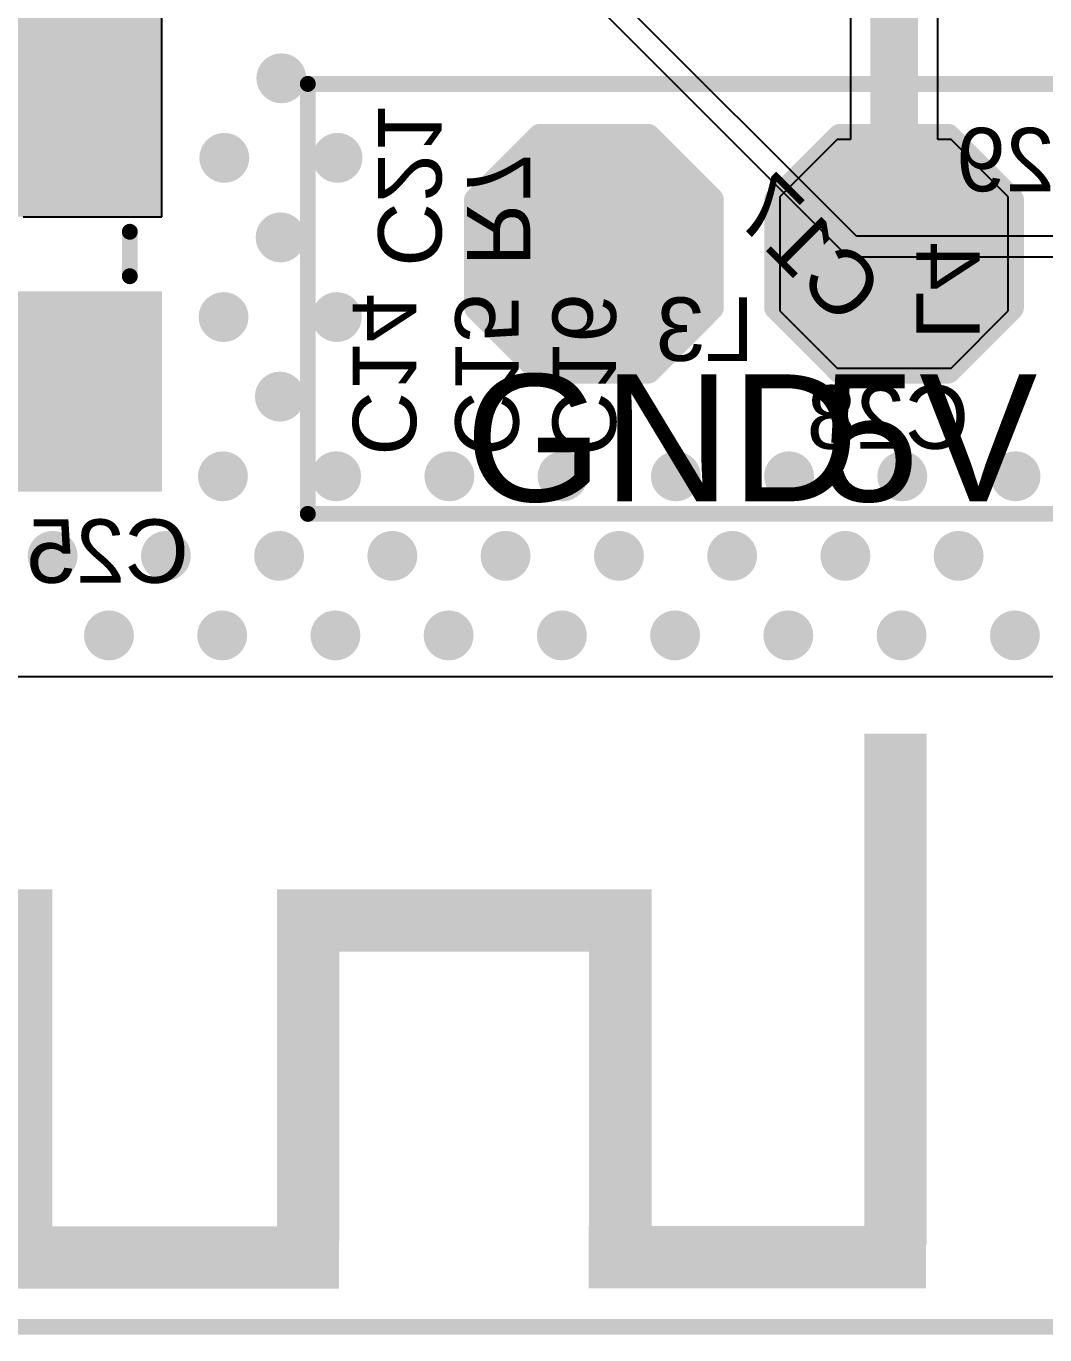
# Model space of a CAD drawing. Header units: millimetres. Extents: x -6 to 110, y 0 to 86.
# Drawn here: x 12.32 to 20.48, y -0.16 to 10.31 of the extents above; entities that cross this region are included whole.
import ezdxf

# ---------------------------------------------------------------- set-up
doc = ezdxf.new("R2010")
doc.units = ezdxf.units.MM
for name, color, linetype in [('BottomLayer', 5, 'Continuous'), ('BottomOverlay', 54, 'Continuous'), ('BottomPaste', 16, 'Continuous'), ('BottomSolder', 6, 'Continuous'), ('Mechanical2', 216, 'Continuous'), ('MidLayer1', 16, 'Continuous'), ('MidLayer2', 76, 'Continuous'), ('TopLayer', 1, 'Continuous'), ('TopOverlay', 2, 'Continuous'), ('TopPaste', 8, 'Continuous'), ('TopSolder', 216, 'Continuous'), ('ViaHoleLayer', 16, 'Continuous')]:
    doc.layers.add(name, color=color, linetype=linetype)
doc.styles.add('Arial', font='', dxfattribs={"height": 0.2})
doc.styles.get('Arial').set_extended_font_data('Arial')

# ---------------------------------------------------------------- blocks, each defined once
blk = doc.blocks.new('ESP_P_____A_______B_31')
at = {"layer": 'BottomLayer'}
for points in [[(0, -5.029), (0.63, -5.029), (0.63, -0.963), (0, -0.963)], [(0.055, -0.963), (0.555, -0.963), (0.555, -1.463), (0.055, -1.463)], [(2.3, -5.029), (2.93, -5.029), (2.93, -0.963), (2.3, -0.963)], [(2.366, -0.963), (2.866, -0.963), (2.866, -1.463), (2.366, -1.463)], [(14.005, -5.055), (14.505, -5.055), (14.505, -0.963), (14.005, -0.963)], [(4.5, -5.029), (5, -5.029), (5, -2.21), (4.5, -2.21)], [(4.873, -2.209), (4.873, -2.709), (7.133, -2.709), (7.133, -2.209)], [(7.5, -2.21), (7, -2.21), (7, -5.029), (7.5, -5.029)], [(9.3, -5.029), (9.8, -5.029), (9.8, -2.21), (9.3, -2.21)], [(9.648, -2.209), (9.648, -2.709), (11.959, -2.709), (11.959, -2.209)], [(12.3, -2.21), (11.8, -2.21), (11.8, -5.055), (12.3, -5.055)], [(-0.002, -4.905), (-0.002, -5.405), (4.998, -5.405), (4.998, -4.905)], [(9.796, -5.409), (9.796, -4.909), (6.996, -4.909), (6.996, -5.409)], [(14.498, -5.405), (14.498, -4.905), (11.798, -4.905), (11.798, -5.405)]]:
    blk.add_hatch(color=5, dxfattribs=at).paths.add_polyline_path(points)
at = {"layer": 'BottomPaste'}
for points in [[(0.055, -0.963), (0.555, -0.963), (0.555, -1.463), (0.055, -1.463)], [(2.366, -0.963), (2.866, -0.963), (2.866, -1.463), (2.366, -1.463)]]:
    blk.add_hatch(color=16, dxfattribs=at).paths.add_polyline_path(points)
at = {"layer": 'BottomSolder'}
for points in [[(-0.047, -0.862), (0.656, -0.862), (0.656, -1.565), (-0.047, -1.565)], [(2.265, -0.862), (2.968, -0.862), (2.968, -1.565), (2.265, -1.565)]]:
    blk.add_hatch(color=6, dxfattribs=at).paths.add_polyline_path(points)
blk = doc.blocks.new('X322540MPB4SI__B_35')
at = {"layer": 'BottomLayer'}
for points in [[(-1.8, 1.45), (-0.4, 1.45), (-0.4, 0.25), (-1.8, 0.25)], [(0.4, 1.45), (1.8, 1.45), (1.8, 0.25), (0.4, 0.25)], [(-1.8, -0.25), (-0.4, -0.25), (-0.4, -1.45), (-1.8, -1.45)], [(0.4, -0.25), (1.8, -0.25), (1.8, -1.45), (0.4, -1.45)]]:
    blk.add_hatch(color=5, dxfattribs=at).paths.add_polyline_path(points)
at = {"layer": 'BottomPaste'}
for points in [[(-1.8, 1.45), (-0.4, 1.45), (-0.4, 0.25), (-1.8, 0.25)], [(0.4, 1.45), (1.8, 1.45), (1.8, 0.25), (0.4, 0.25)], [(-1.8, -0.25), (-0.4, -0.25), (-0.4, -1.45), (-1.8, -1.45)], [(0.4, -0.25), (1.8, -0.25), (1.8, -1.45), (0.4, -1.45)]]:
    blk.add_hatch(color=16, dxfattribs=at).paths.add_polyline_path(points)
at = {"layer": 'BottomSolder'}
for points in [[(-1.902, 1.552), (-0.298, 1.552), (-0.298, 0.148), (-1.902, 0.148)], [(0.298, 1.552), (1.902, 1.552), (1.902, 0.148), (0.298, 0.148)], [(-1.902, -0.148), (-0.298, -0.148), (-0.298, -1.552), (-1.902, -1.552)], [(0.298, -0.148), (1.902, -0.148), (1.902, -1.552), (0.298, -1.552)]]:
    blk.add_hatch(color=6, dxfattribs=at).paths.add_polyline_path(points)
at = {"layer": 'BottomOverlay', "const_width": 0.127}
for points in [[(-0.178, 1.295), (0.178, 1.295)], [(-1.651, 0.076), (-1.651, -0.076)], [(1.651, 0.076), (1.651, -0.076)], [(-0.178, -1.295), (0.178, -1.295)]]:
    blk.add_lwpolyline(points, dxfattribs=at)
at = {"layer": 'BottomOverlay', "const_width": 0.0635}
for points in [[(-0.21, 1.295, 1), (-0.146, 1.295, 1)], [(0.146, 1.295, 1), (0.21, 1.295, 1)], [(-1.683, 0.076, 1), (-1.619, 0.076, 1)], [(1.619, 0.076, 1), (1.683, 0.076, 1)], [(-1.683, -0.076, 1), (-1.619, -0.076, 1)], [(1.619, -0.076, 1), (1.683, -0.076, 1)], [(-0.21, -1.295, 1), (-0.146, -1.295, 1)], [(0.146, -1.295, 1), (0.21, -1.295, 1)]]:
    blk.add_lwpolyline(points, format="xyb", close=True, dxfattribs=at)
blk = doc.blocks.new('T__________51')
at = {"layer": 'TopLayer'}
blk.add_hatch(color=1, dxfattribs=at).paths.add_polyline_path([(0.381, 0.762), (-0.381, 0.762), (-0.762, 0.381), (-0.762, -0.381), (-0.381, -0.762), (0.381, -0.762), (0.762, -0.381), (0.762, 0.381)])
at = {"layer": 'TopPaste'}
blk.add_hatch(color=8, dxfattribs=at).paths.add_polyline_path([(0.381, 0.762), (-0.381, 0.762), (-0.762, 0.381), (-0.762, -0.381), (-0.381, -0.762), (0.381, -0.762), (0.762, -0.381), (0.762, 0.381)])
at = {"layer": 'TopSolder'}
blk.add_hatch(color=216, dxfattribs=at).paths.add_polyline_path([(0.432, 0.864), (-0.432, 0.864), (-0.864, 0.432), (-0.864, -0.432), (-0.432, -0.864), (0.432, -0.864), (0.864, -0.432), (0.864, 0.432)])
at = {"layer": 'TopOverlay', "const_width": 0.2}
for points in [[(-0.94, 0.432), (-0.432, 0.94)], [(0.432, 0.94), (-0.432, 0.94)], [(0.432, 0.94), (-0.432, 0.94)], [(0.94, 0.432), (0.432, 0.94)], [(-0.94, -0.432), (-0.94, 0.432)], [(0.94, -0.432), (0.94, 0.432)], [(-0.432, -0.94), (-0.94, -0.432)], [(0.432, -0.94), (0.94, -0.432)], [(0.432, -0.94), (-0.432, -0.94)], [(0.432, -0.94), (-0.432, -0.94)]]:
    blk.add_lwpolyline(points, dxfattribs=at)
at = {"layer": 'TopOverlay', "const_width": 0.1}
for points in [[(-0.482, 0.94, 1), (-0.382, 0.94, 1)], [(-0.482, 0.94, 1), (-0.382, 0.94, 1)], [(-0.482, 0.94, 1), (-0.382, 0.94, 1)], [(0.382, 0.94, 1), (0.482, 0.94, 1)], [(0.382, 0.94, 1), (0.482, 0.94, 1)], [(0.382, 0.94, 1), (0.482, 0.94, 1)], [(-0.99, 0.432, 1), (-0.89, 0.432, 1)], [(-0.99, 0.432, 1), (-0.89, 0.432, 1)], [(0.89, 0.432, 1), (0.99, 0.432, 1)], [(0.89, 0.432, 1), (0.99, 0.432, 1)], [(-0.99, -0.432, 1), (-0.89, -0.432, 1)], [(-0.99, -0.432, 1), (-0.89, -0.432, 1)], [(0.89, -0.432, 1), (0.99, -0.432, 1)], [(0.89, -0.432, 1), (0.99, -0.432, 1)], [(-0.482, -0.94, 1), (-0.382, -0.94, 1)], [(-0.482, -0.94, 1), (-0.382, -0.94, 1)], [(-0.482, -0.94, 1), (-0.382, -0.94, 1)], [(0.382, -0.94, 1), (0.482, -0.94, 1)], [(0.382, -0.94, 1), (0.482, -0.94, 1)], [(0.382, -0.94, 1), (0.482, -0.94, 1)]]:
    blk.add_lwpolyline(points, format="xyb", close=True, dxfattribs=at)
blk = doc.blocks.new('T__________53')
at = {"layer": 'TopLayer'}
blk.add_hatch(color=1, dxfattribs=at).paths.add_polyline_path([(0.381, 0.762), (-0.381, 0.762), (-0.762, 0.381), (-0.762, -0.381), (-0.381, -0.762), (0.381, -0.762), (0.762, -0.381), (0.762, 0.381)])
at = {"layer": 'TopPaste'}
blk.add_hatch(color=8, dxfattribs=at).paths.add_polyline_path([(0.381, 0.762), (-0.381, 0.762), (-0.762, 0.381), (-0.762, -0.381), (-0.381, -0.762), (0.381, -0.762), (0.762, -0.381), (0.762, 0.381)])
at = {"layer": 'TopSolder'}
blk.add_hatch(color=216, dxfattribs=at).paths.add_polyline_path([(0.432, 0.864), (-0.432, 0.864), (-0.864, 0.432), (-0.864, -0.432), (-0.432, -0.864), (0.432, -0.864), (0.864, -0.432), (0.864, 0.432)])
at = {"layer": 'TopOverlay', "const_width": 0.2}
for points in [[(-0.94, 0.432), (-0.432, 0.94)], [(0.432, 0.94), (-0.432, 0.94)], [(0.432, 0.94), (-0.432, 0.94)], [(0.94, 0.432), (0.432, 0.94)], [(-0.94, -0.432), (-0.94, 0.432)], [(0.94, -0.432), (0.94, 0.432)], [(-0.432, -0.94), (-0.94, -0.432)], [(0.432, -0.94), (0.94, -0.432)], [(0.432, -0.94), (-0.432, -0.94)], [(0.432, -0.94), (-0.432, -0.94)]]:
    blk.add_lwpolyline(points, dxfattribs=at)
at = {"layer": 'TopOverlay', "const_width": 0.1}
for points in [[(-0.482, 0.94, 1), (-0.382, 0.94, 1)], [(-0.482, 0.94, 1), (-0.382, 0.94, 1)], [(-0.482, 0.94, 1), (-0.382, 0.94, 1)], [(0.382, 0.94, 1), (0.482, 0.94, 1)], [(0.382, 0.94, 1), (0.482, 0.94, 1)], [(0.382, 0.94, 1), (0.482, 0.94, 1)], [(-0.99, 0.432, 1), (-0.89, 0.432, 1)], [(-0.99, 0.432, 1), (-0.89, 0.432, 1)], [(0.89, 0.432, 1), (0.99, 0.432, 1)], [(0.89, 0.432, 1), (0.99, 0.432, 1)], [(-0.99, -0.432, 1), (-0.89, -0.432, 1)], [(-0.99, -0.432, 1), (-0.89, -0.432, 1)], [(0.89, -0.432, 1), (0.99, -0.432, 1)], [(0.89, -0.432, 1), (0.99, -0.432, 1)], [(-0.482, -0.94, 1), (-0.382, -0.94, 1)], [(-0.482, -0.94, 1), (-0.382, -0.94, 1)], [(-0.482, -0.94, 1), (-0.382, -0.94, 1)], [(0.382, -0.94, 1), (0.482, -0.94, 1)], [(0.382, -0.94, 1), (0.482, -0.94, 1)], [(0.382, -0.94, 1), (0.482, -0.94, 1)]]:
    blk.add_lwpolyline(points, format="xyb", close=True, dxfattribs=at)

msp = doc.modelspace()

# ---------------------------------------------------------------- hatches: boundary and pattern name
at = {"layer": 'BottomLayer'}
h = msp.add_hatch(color=5, dxfattribs=at)
edge = h.paths.add_edge_path()
edge.add_arc((14.364, 9.897), 0.2, 0, 360)
h = msp.add_hatch(color=5, dxfattribs=at)
edge = h.paths.add_edge_path()
edge.add_arc((13.907, 9.26), 0.2, 0, 360)
h = msp.add_hatch(color=5, dxfattribs=at)
edge = h.paths.add_edge_path()
edge.add_arc((14.814, 9.26), 0.2, 0, 360)
h = msp.add_hatch(color=5, dxfattribs=at)
edge = h.paths.add_edge_path()
edge.add_arc((14.358, 8.623), 0.2, 0, 360)
h = msp.add_hatch(color=5, dxfattribs=at)
edge = h.paths.add_edge_path()
edge.add_arc((13.901, 7.985), 0.2, 0, 360)
h = msp.add_hatch(color=5, dxfattribs=at)
edge = h.paths.add_edge_path()
edge.add_arc((14.808, 7.985), 0.2, 0, 360)
h = msp.add_hatch(color=5, dxfattribs=at)
edge = h.paths.add_edge_path()
edge.add_arc((14.352, 7.348), 0.2, 0, 360)
h = msp.add_hatch(color=5, dxfattribs=at)
edge = h.paths.add_edge_path()
edge.add_arc((13.896, 6.71), 0.2, 0, 360)
h = msp.add_hatch(color=5, dxfattribs=at)
edge = h.paths.add_edge_path()
edge.add_arc((14.803, 6.71), 0.2, 0, 360)
h = msp.add_hatch(color=5, dxfattribs=at)
edge = h.paths.add_edge_path()
edge.add_arc((15.71, 6.71), 0.2, 0, 360)
h = msp.add_hatch(color=5, dxfattribs=at)
edge = h.paths.add_edge_path()
edge.add_arc((16.617, 6.71), 0.2, 0, 360)
h = msp.add_hatch(color=5, dxfattribs=at)
edge = h.paths.add_edge_path()
edge.add_arc((17.524, 6.71), 0.2, 0, 360)
h = msp.add_hatch(color=5, dxfattribs=at)
edge = h.paths.add_edge_path()
edge.add_arc((18.431, 6.71), 0.2, 0, 360)
h = msp.add_hatch(color=5, dxfattribs=at)
edge = h.paths.add_edge_path()
edge.add_arc((19.338, 6.71), 0.2, 0, 360)
h = msp.add_hatch(color=5, dxfattribs=at)
edge = h.paths.add_edge_path()
edge.add_arc((20.245, 6.71), 0.2, 0, 360)
h = msp.add_hatch(color=5, dxfattribs=at)
edge = h.paths.add_edge_path()
edge.add_arc((12.532, 6.073), 0.2, 0, 360)
h = msp.add_hatch(color=5, dxfattribs=at)
edge = h.paths.add_edge_path()
edge.add_arc((13.439, 6.073), 0.2, 0, 360)
h = msp.add_hatch(color=5, dxfattribs=at)
edge = h.paths.add_edge_path()
edge.add_arc((14.346, 6.073), 0.2, 0, 360)
h = msp.add_hatch(color=5, dxfattribs=at)
edge = h.paths.add_edge_path()
edge.add_arc((15.253, 6.073), 0.2, 0, 360)
h = msp.add_hatch(color=5, dxfattribs=at)
edge = h.paths.add_edge_path()
edge.add_arc((16.16, 6.073), 0.2, 0, 360)
h = msp.add_hatch(color=5, dxfattribs=at)
edge = h.paths.add_edge_path()
edge.add_arc((17.068, 6.073), 0.2, 0, 360)
h = msp.add_hatch(color=5, dxfattribs=at)
edge = h.paths.add_edge_path()
edge.add_arc((17.975, 6.073), 0.2, 0, 360)
h = msp.add_hatch(color=5, dxfattribs=at)
edge = h.paths.add_edge_path()
edge.add_arc((18.882, 6.073), 0.2, 0, 360)
h = msp.add_hatch(color=5, dxfattribs=at)
edge = h.paths.add_edge_path()
edge.add_arc((19.789, 6.073), 0.2, 0, 360)
h = msp.add_hatch(color=5, dxfattribs=at)
edge = h.paths.add_edge_path()
edge.add_arc((12.983, 5.436), 0.2, 0, 360)
h = msp.add_hatch(color=5, dxfattribs=at)
edge = h.paths.add_edge_path()
edge.add_arc((13.89, 5.436), 0.2, 0, 360)
h = msp.add_hatch(color=5, dxfattribs=at)
edge = h.paths.add_edge_path()
edge.add_arc((14.797, 5.436), 0.2, 0, 360)
h = msp.add_hatch(color=5, dxfattribs=at)
edge = h.paths.add_edge_path()
edge.add_arc((15.704, 5.436), 0.2, 0, 360)
h = msp.add_hatch(color=5, dxfattribs=at)
edge = h.paths.add_edge_path()
edge.add_arc((16.611, 5.436), 0.2, 0, 360)
h = msp.add_hatch(color=5, dxfattribs=at)
edge = h.paths.add_edge_path()
edge.add_arc((17.518, 5.436), 0.2, 0, 360)
h = msp.add_hatch(color=5, dxfattribs=at)
edge = h.paths.add_edge_path()
edge.add_arc((18.425, 5.436), 0.2, 0, 360)
h = msp.add_hatch(color=5, dxfattribs=at)
edge = h.paths.add_edge_path()
edge.add_arc((19.332, 5.436), 0.2, 0, 360)
h = msp.add_hatch(color=5, dxfattribs=at)
edge = h.paths.add_edge_path()
edge.add_arc((20.24, 5.436), 0.2, 0, 360)
at = {"layer": 'MidLayer1'}
h = msp.add_hatch(color=16, dxfattribs=at)
edge = h.paths.add_edge_path()
edge.add_arc((14.364, 9.897), 0.2, 0, 360)
h = msp.add_hatch(color=16, dxfattribs=at)
edge = h.paths.add_edge_path()
edge.add_arc((13.907, 9.26), 0.2, 0, 360)
h = msp.add_hatch(color=16, dxfattribs=at)
edge = h.paths.add_edge_path()
edge.add_arc((14.814, 9.26), 0.2, 0, 360)
h = msp.add_hatch(color=16, dxfattribs=at)
edge = h.paths.add_edge_path()
edge.add_arc((14.358, 8.623), 0.2, 0, 360)
h = msp.add_hatch(color=16, dxfattribs=at)
edge = h.paths.add_edge_path()
edge.add_arc((13.901, 7.985), 0.2, 0, 360)
h = msp.add_hatch(color=16, dxfattribs=at)
edge = h.paths.add_edge_path()
edge.add_arc((14.808, 7.985), 0.2, 0, 360)
h = msp.add_hatch(color=16, dxfattribs=at)
edge = h.paths.add_edge_path()
edge.add_arc((14.352, 7.348), 0.2, 0, 360)
h = msp.add_hatch(color=16, dxfattribs=at)
edge = h.paths.add_edge_path()
edge.add_arc((13.896, 6.71), 0.2, 0, 360)
h = msp.add_hatch(color=16, dxfattribs=at)
edge = h.paths.add_edge_path()
edge.add_arc((14.803, 6.71), 0.2, 0, 360)
h = msp.add_hatch(color=16, dxfattribs=at)
edge = h.paths.add_edge_path()
edge.add_arc((15.71, 6.71), 0.2, 0, 360)
h = msp.add_hatch(color=16, dxfattribs=at)
edge = h.paths.add_edge_path()
edge.add_arc((16.617, 6.71), 0.2, 0, 360)
h = msp.add_hatch(color=16, dxfattribs=at)
edge = h.paths.add_edge_path()
edge.add_arc((17.524, 6.71), 0.2, 0, 360)
h = msp.add_hatch(color=16, dxfattribs=at)
edge = h.paths.add_edge_path()
edge.add_arc((18.431, 6.71), 0.2, 0, 360)
h = msp.add_hatch(color=16, dxfattribs=at)
edge = h.paths.add_edge_path()
edge.add_arc((19.338, 6.71), 0.2, 0, 360)
h = msp.add_hatch(color=16, dxfattribs=at)
edge = h.paths.add_edge_path()
edge.add_arc((20.245, 6.71), 0.2, 0, 360)
h = msp.add_hatch(color=16, dxfattribs=at)
edge = h.paths.add_edge_path()
edge.add_arc((12.532, 6.073), 0.2, 0, 360)
h = msp.add_hatch(color=16, dxfattribs=at)
edge = h.paths.add_edge_path()
edge.add_arc((13.439, 6.073), 0.2, 0, 360)
h = msp.add_hatch(color=16, dxfattribs=at)
edge = h.paths.add_edge_path()
edge.add_arc((14.346, 6.073), 0.2, 0, 360)
h = msp.add_hatch(color=16, dxfattribs=at)
edge = h.paths.add_edge_path()
edge.add_arc((15.253, 6.073), 0.2, 0, 360)
h = msp.add_hatch(color=16, dxfattribs=at)
edge = h.paths.add_edge_path()
edge.add_arc((16.16, 6.073), 0.2, 0, 360)
h = msp.add_hatch(color=16, dxfattribs=at)
edge = h.paths.add_edge_path()
edge.add_arc((17.068, 6.073), 0.2, 0, 360)
h = msp.add_hatch(color=16, dxfattribs=at)
edge = h.paths.add_edge_path()
edge.add_arc((17.975, 6.073), 0.2, 0, 360)
h = msp.add_hatch(color=16, dxfattribs=at)
edge = h.paths.add_edge_path()
edge.add_arc((18.882, 6.073), 0.2, 0, 360)
h = msp.add_hatch(color=16, dxfattribs=at)
edge = h.paths.add_edge_path()
edge.add_arc((19.789, 6.073), 0.2, 0, 360)
h = msp.add_hatch(color=16, dxfattribs=at)
edge = h.paths.add_edge_path()
edge.add_arc((12.983, 5.436), 0.2, 0, 360)
h = msp.add_hatch(color=16, dxfattribs=at)
edge = h.paths.add_edge_path()
edge.add_arc((13.89, 5.436), 0.2, 0, 360)
h = msp.add_hatch(color=16, dxfattribs=at)
edge = h.paths.add_edge_path()
edge.add_arc((14.797, 5.436), 0.2, 0, 360)
h = msp.add_hatch(color=16, dxfattribs=at)
edge = h.paths.add_edge_path()
edge.add_arc((15.704, 5.436), 0.2, 0, 360)
h = msp.add_hatch(color=16, dxfattribs=at)
edge = h.paths.add_edge_path()
edge.add_arc((16.611, 5.436), 0.2, 0, 360)
h = msp.add_hatch(color=16, dxfattribs=at)
edge = h.paths.add_edge_path()
edge.add_arc((17.518, 5.436), 0.2, 0, 360)
h = msp.add_hatch(color=16, dxfattribs=at)
edge = h.paths.add_edge_path()
edge.add_arc((18.425, 5.436), 0.2, 0, 360)
h = msp.add_hatch(color=16, dxfattribs=at)
edge = h.paths.add_edge_path()
edge.add_arc((19.332, 5.436), 0.2, 0, 360)
h = msp.add_hatch(color=16, dxfattribs=at)
edge = h.paths.add_edge_path()
edge.add_arc((20.24, 5.436), 0.2, 0, 360)
at = {"layer": 'MidLayer2'}
h = msp.add_hatch(color=76, dxfattribs=at)
edge = h.paths.add_edge_path()
edge.add_arc((14.364, 9.897), 0.2, 0, 360)
h = msp.add_hatch(color=76, dxfattribs=at)
edge = h.paths.add_edge_path()
edge.add_arc((13.907, 9.26), 0.2, 0, 360)
h = msp.add_hatch(color=76, dxfattribs=at)
edge = h.paths.add_edge_path()
edge.add_arc((14.814, 9.26), 0.2, 0, 360)
h = msp.add_hatch(color=76, dxfattribs=at)
edge = h.paths.add_edge_path()
edge.add_arc((14.358, 8.623), 0.2, 0, 360)
h = msp.add_hatch(color=76, dxfattribs=at)
edge = h.paths.add_edge_path()
edge.add_arc((13.901, 7.985), 0.2, 0, 360)
h = msp.add_hatch(color=76, dxfattribs=at)
edge = h.paths.add_edge_path()
edge.add_arc((14.808, 7.985), 0.2, 0, 360)
h = msp.add_hatch(color=76, dxfattribs=at)
edge = h.paths.add_edge_path()
edge.add_arc((14.352, 7.348), 0.2, 0, 360)
h = msp.add_hatch(color=76, dxfattribs=at)
edge = h.paths.add_edge_path()
edge.add_arc((13.896, 6.71), 0.2, 0, 360)
h = msp.add_hatch(color=76, dxfattribs=at)
edge = h.paths.add_edge_path()
edge.add_arc((14.803, 6.71), 0.2, 0, 360)
h = msp.add_hatch(color=76, dxfattribs=at)
edge = h.paths.add_edge_path()
edge.add_arc((15.71, 6.71), 0.2, 0, 360)
h = msp.add_hatch(color=76, dxfattribs=at)
edge = h.paths.add_edge_path()
edge.add_arc((16.617, 6.71), 0.2, 0, 360)
h = msp.add_hatch(color=76, dxfattribs=at)
edge = h.paths.add_edge_path()
edge.add_arc((17.524, 6.71), 0.2, 0, 360)
h = msp.add_hatch(color=76, dxfattribs=at)
edge = h.paths.add_edge_path()
edge.add_arc((18.431, 6.71), 0.2, 0, 360)
h = msp.add_hatch(color=76, dxfattribs=at)
edge = h.paths.add_edge_path()
edge.add_arc((19.338, 6.71), 0.2, 0, 360)
h = msp.add_hatch(color=76, dxfattribs=at)
edge = h.paths.add_edge_path()
edge.add_arc((20.245, 6.71), 0.2, 0, 360)
h = msp.add_hatch(color=76, dxfattribs=at)
edge = h.paths.add_edge_path()
edge.add_arc((12.532, 6.073), 0.2, 0, 360)
h = msp.add_hatch(color=76, dxfattribs=at)
edge = h.paths.add_edge_path()
edge.add_arc((13.439, 6.073), 0.2, 0, 360)
h = msp.add_hatch(color=76, dxfattribs=at)
edge = h.paths.add_edge_path()
edge.add_arc((14.346, 6.073), 0.2, 0, 360)
h = msp.add_hatch(color=76, dxfattribs=at)
edge = h.paths.add_edge_path()
edge.add_arc((15.253, 6.073), 0.2, 0, 360)
h = msp.add_hatch(color=76, dxfattribs=at)
edge = h.paths.add_edge_path()
edge.add_arc((16.16, 6.073), 0.2, 0, 360)
h = msp.add_hatch(color=76, dxfattribs=at)
edge = h.paths.add_edge_path()
edge.add_arc((17.068, 6.073), 0.2, 0, 360)
h = msp.add_hatch(color=76, dxfattribs=at)
edge = h.paths.add_edge_path()
edge.add_arc((17.975, 6.073), 0.2, 0, 360)
h = msp.add_hatch(color=76, dxfattribs=at)
edge = h.paths.add_edge_path()
edge.add_arc((18.882, 6.073), 0.2, 0, 360)
h = msp.add_hatch(color=76, dxfattribs=at)
edge = h.paths.add_edge_path()
edge.add_arc((19.789, 6.073), 0.2, 0, 360)
h = msp.add_hatch(color=76, dxfattribs=at)
edge = h.paths.add_edge_path()
edge.add_arc((12.983, 5.436), 0.2, 0, 360)
h = msp.add_hatch(color=76, dxfattribs=at)
edge = h.paths.add_edge_path()
edge.add_arc((13.89, 5.436), 0.2, 0, 360)
h = msp.add_hatch(color=76, dxfattribs=at)
edge = h.paths.add_edge_path()
edge.add_arc((14.797, 5.436), 0.2, 0, 360)
h = msp.add_hatch(color=76, dxfattribs=at)
edge = h.paths.add_edge_path()
edge.add_arc((15.704, 5.436), 0.2, 0, 360)
h = msp.add_hatch(color=76, dxfattribs=at)
edge = h.paths.add_edge_path()
edge.add_arc((16.611, 5.436), 0.2, 0, 360)
h = msp.add_hatch(color=76, dxfattribs=at)
edge = h.paths.add_edge_path()
edge.add_arc((17.518, 5.436), 0.2, 0, 360)
h = msp.add_hatch(color=76, dxfattribs=at)
edge = h.paths.add_edge_path()
edge.add_arc((18.425, 5.436), 0.2, 0, 360)
h = msp.add_hatch(color=76, dxfattribs=at)
edge = h.paths.add_edge_path()
edge.add_arc((19.332, 5.436), 0.2, 0, 360)
h = msp.add_hatch(color=76, dxfattribs=at)
edge = h.paths.add_edge_path()
edge.add_arc((20.24, 5.436), 0.2, 0, 360)
at = {"layer": 'TopLayer'}
h = msp.add_hatch(color=1, dxfattribs=at)
edge = h.paths.add_edge_path()
edge.add_arc((14.364, 9.897), 0.2, 0, 360)
h = msp.add_hatch(color=1, dxfattribs=at)
edge = h.paths.add_edge_path()
edge.add_arc((13.907, 9.26), 0.2, 0, 360)
h = msp.add_hatch(color=1, dxfattribs=at)
edge = h.paths.add_edge_path()
edge.add_arc((14.814, 9.26), 0.2, 0, 360)
h = msp.add_hatch(color=1, dxfattribs=at)
edge = h.paths.add_edge_path()
edge.add_arc((14.358, 8.623), 0.2, 0, 360)
h = msp.add_hatch(color=1, dxfattribs=at)
edge = h.paths.add_edge_path()
edge.add_arc((13.901, 7.985), 0.2, 0, 360)
h = msp.add_hatch(color=1, dxfattribs=at)
edge = h.paths.add_edge_path()
edge.add_arc((14.808, 7.985), 0.2, 0, 360)
h = msp.add_hatch(color=1, dxfattribs=at)
edge = h.paths.add_edge_path()
edge.add_arc((14.352, 7.348), 0.2, 0, 360)
h = msp.add_hatch(color=1, dxfattribs=at)
edge = h.paths.add_edge_path()
edge.add_arc((13.896, 6.71), 0.2, 0, 360)
h = msp.add_hatch(color=1, dxfattribs=at)
edge = h.paths.add_edge_path()
edge.add_arc((14.803, 6.71), 0.2, 0, 360)
h = msp.add_hatch(color=1, dxfattribs=at)
edge = h.paths.add_edge_path()
edge.add_arc((15.71, 6.71), 0.2, 0, 360)
h = msp.add_hatch(color=1, dxfattribs=at)
edge = h.paths.add_edge_path()
edge.add_arc((16.617, 6.71), 0.2, 0, 360)
h = msp.add_hatch(color=1, dxfattribs=at)
edge = h.paths.add_edge_path()
edge.add_arc((17.524, 6.71), 0.2, 0, 360)
h = msp.add_hatch(color=1, dxfattribs=at)
edge = h.paths.add_edge_path()
edge.add_arc((18.431, 6.71), 0.2, 0, 360)
h = msp.add_hatch(color=1, dxfattribs=at)
edge = h.paths.add_edge_path()
edge.add_arc((19.338, 6.71), 0.2, 0, 360)
h = msp.add_hatch(color=1, dxfattribs=at)
edge = h.paths.add_edge_path()
edge.add_arc((20.245, 6.71), 0.2, 0, 360)
h = msp.add_hatch(color=1, dxfattribs=at)
edge = h.paths.add_edge_path()
edge.add_arc((12.532, 6.073), 0.2, 0, 360)
h = msp.add_hatch(color=1, dxfattribs=at)
edge = h.paths.add_edge_path()
edge.add_arc((13.439, 6.073), 0.2, 0, 360)
h = msp.add_hatch(color=1, dxfattribs=at)
edge = h.paths.add_edge_path()
edge.add_arc((14.346, 6.073), 0.2, 0, 360)
h = msp.add_hatch(color=1, dxfattribs=at)
edge = h.paths.add_edge_path()
edge.add_arc((15.253, 6.073), 0.2, 0, 360)
h = msp.add_hatch(color=1, dxfattribs=at)
edge = h.paths.add_edge_path()
edge.add_arc((16.16, 6.073), 0.2, 0, 360)
h = msp.add_hatch(color=1, dxfattribs=at)
edge = h.paths.add_edge_path()
edge.add_arc((17.068, 6.073), 0.2, 0, 360)
h = msp.add_hatch(color=1, dxfattribs=at)
edge = h.paths.add_edge_path()
edge.add_arc((17.975, 6.073), 0.2, 0, 360)
h = msp.add_hatch(color=1, dxfattribs=at)
edge = h.paths.add_edge_path()
edge.add_arc((18.882, 6.073), 0.2, 0, 360)
h = msp.add_hatch(color=1, dxfattribs=at)
edge = h.paths.add_edge_path()
edge.add_arc((19.789, 6.073), 0.2, 0, 360)
h = msp.add_hatch(color=1, dxfattribs=at)
edge = h.paths.add_edge_path()
edge.add_arc((12.983, 5.436), 0.2, 0, 360)
h = msp.add_hatch(color=1, dxfattribs=at)
edge = h.paths.add_edge_path()
edge.add_arc((13.89, 5.436), 0.2, 0, 360)
h = msp.add_hatch(color=1, dxfattribs=at)
edge = h.paths.add_edge_path()
edge.add_arc((14.797, 5.436), 0.2, 0, 360)
h = msp.add_hatch(color=1, dxfattribs=at)
edge = h.paths.add_edge_path()
edge.add_arc((15.704, 5.436), 0.2, 0, 360)
h = msp.add_hatch(color=1, dxfattribs=at)
edge = h.paths.add_edge_path()
edge.add_arc((16.611, 5.436), 0.2, 0, 360)
h = msp.add_hatch(color=1, dxfattribs=at)
edge = h.paths.add_edge_path()
edge.add_arc((17.518, 5.436), 0.2, 0, 360)
h = msp.add_hatch(color=1, dxfattribs=at)
edge = h.paths.add_edge_path()
edge.add_arc((18.425, 5.436), 0.2, 0, 360)
h = msp.add_hatch(color=1, dxfattribs=at)
edge = h.paths.add_edge_path()
edge.add_arc((19.332, 5.436), 0.2, 0, 360)
h = msp.add_hatch(color=1, dxfattribs=at)
edge = h.paths.add_edge_path()
edge.add_arc((20.24, 5.436), 0.2, 0, 360)
at = {"layer": 'ViaHoleLayer'}
h = msp.add_hatch(color=16, dxfattribs=at)
edge = h.paths.add_edge_path()
edge.add_arc((14.364, 9.897), 0.1, 0, 360)
h = msp.add_hatch(color=16, dxfattribs=at)
edge = h.paths.add_edge_path()
edge.add_arc((13.907, 9.26), 0.1, 0, 360)
h = msp.add_hatch(color=16, dxfattribs=at)
edge = h.paths.add_edge_path()
edge.add_arc((14.814, 9.26), 0.1, 0, 360)
h = msp.add_hatch(color=16, dxfattribs=at)
edge = h.paths.add_edge_path()
edge.add_arc((14.358, 8.623), 0.1, 0, 360)
h = msp.add_hatch(color=16, dxfattribs=at)
edge = h.paths.add_edge_path()
edge.add_arc((13.901, 7.985), 0.1, 0, 360)
h = msp.add_hatch(color=16, dxfattribs=at)
edge = h.paths.add_edge_path()
edge.add_arc((14.808, 7.985), 0.1, 0, 360)
h = msp.add_hatch(color=16, dxfattribs=at)
edge = h.paths.add_edge_path()
edge.add_arc((14.352, 7.348), 0.1, 0, 360)
h = msp.add_hatch(color=16, dxfattribs=at)
edge = h.paths.add_edge_path()
edge.add_arc((13.896, 6.71), 0.1, 0, 360)
h = msp.add_hatch(color=16, dxfattribs=at)
edge = h.paths.add_edge_path()
edge.add_arc((14.803, 6.71), 0.1, 0, 360)
h = msp.add_hatch(color=16, dxfattribs=at)
edge = h.paths.add_edge_path()
edge.add_arc((15.71, 6.71), 0.1, 0, 360)
h = msp.add_hatch(color=16, dxfattribs=at)
edge = h.paths.add_edge_path()
edge.add_arc((16.617, 6.71), 0.1, 0, 360)
h = msp.add_hatch(color=16, dxfattribs=at)
edge = h.paths.add_edge_path()
edge.add_arc((17.524, 6.71), 0.1, 0, 360)
h = msp.add_hatch(color=16, dxfattribs=at)
edge = h.paths.add_edge_path()
edge.add_arc((18.431, 6.71), 0.1, 0, 360)
h = msp.add_hatch(color=16, dxfattribs=at)
edge = h.paths.add_edge_path()
edge.add_arc((19.338, 6.71), 0.1, 0, 360)
h = msp.add_hatch(color=16, dxfattribs=at)
edge = h.paths.add_edge_path()
edge.add_arc((20.245, 6.71), 0.1, 0, 360)
h = msp.add_hatch(color=16, dxfattribs=at)
edge = h.paths.add_edge_path()
edge.add_arc((12.532, 6.073), 0.1, 0, 360)
h = msp.add_hatch(color=16, dxfattribs=at)
edge = h.paths.add_edge_path()
edge.add_arc((13.439, 6.073), 0.1, 0, 360)
h = msp.add_hatch(color=16, dxfattribs=at)
edge = h.paths.add_edge_path()
edge.add_arc((14.346, 6.073), 0.1, 0, 360)
h = msp.add_hatch(color=16, dxfattribs=at)
edge = h.paths.add_edge_path()
edge.add_arc((15.253, 6.073), 0.1, 0, 360)
h = msp.add_hatch(color=16, dxfattribs=at)
edge = h.paths.add_edge_path()
edge.add_arc((16.16, 6.073), 0.1, 0, 360)
h = msp.add_hatch(color=16, dxfattribs=at)
edge = h.paths.add_edge_path()
edge.add_arc((17.068, 6.073), 0.1, 0, 360)
h = msp.add_hatch(color=16, dxfattribs=at)
edge = h.paths.add_edge_path()
edge.add_arc((17.975, 6.073), 0.1, 0, 360)
h = msp.add_hatch(color=16, dxfattribs=at)
edge = h.paths.add_edge_path()
edge.add_arc((18.882, 6.073), 0.1, 0, 360)
h = msp.add_hatch(color=16, dxfattribs=at)
edge = h.paths.add_edge_path()
edge.add_arc((19.789, 6.073), 0.1, 0, 360)
h = msp.add_hatch(color=16, dxfattribs=at)
edge = h.paths.add_edge_path()
edge.add_arc((12.983, 5.436), 0.1, 0, 360)
h = msp.add_hatch(color=16, dxfattribs=at)
edge = h.paths.add_edge_path()
edge.add_arc((13.89, 5.436), 0.1, 0, 360)
h = msp.add_hatch(color=16, dxfattribs=at)
edge = h.paths.add_edge_path()
edge.add_arc((14.797, 5.436), 0.1, 0, 360)
h = msp.add_hatch(color=16, dxfattribs=at)
edge = h.paths.add_edge_path()
edge.add_arc((15.704, 5.436), 0.1, 0, 360)
h = msp.add_hatch(color=16, dxfattribs=at)
edge = h.paths.add_edge_path()
edge.add_arc((16.611, 5.436), 0.1, 0, 360)
h = msp.add_hatch(color=16, dxfattribs=at)
edge = h.paths.add_edge_path()
edge.add_arc((17.518, 5.436), 0.1, 0, 360)
h = msp.add_hatch(color=16, dxfattribs=at)
edge = h.paths.add_edge_path()
edge.add_arc((18.425, 5.436), 0.1, 0, 360)
h = msp.add_hatch(color=16, dxfattribs=at)
edge = h.paths.add_edge_path()
edge.add_arc((19.332, 5.436), 0.1, 0, 360)
h = msp.add_hatch(color=16, dxfattribs=at)
edge = h.paths.add_edge_path()
edge.add_arc((20.24, 5.436), 0.1, 0, 360)

# ---------------------------------------------------------------- linework, layer by layer
at = {"layer": 'BottomLayer'}
for p, q in [((13.406, 8.788), (13.406, 10.392)), ((12.296, 8.788), (13.406, 8.788)), ((30.248, 5.105), (7.839, 5.105))]:
    msp.add_line(p, q, dxfattribs=at)
for points, const_width in [([(12.523, 9.771), (12.523, 10.744)], 0.254), ([(12.523, 9.771), (12.705, 9.59)], 0.254), ([(12.705, 9.49), (12.705, 9.59)], 0.203), ([(12.206, 8.992), (12.705, 9.49)], 0.203)]:
    msp.add_lwpolyline(points, dxfattribs=dict(at, const_width=const_width))
for points, const_width in [([(12.46, 9.771, 1), (12.587, 9.771, 1)], 0.127), ([(12.46, 9.771, 1), (12.587, 9.771, 1)], 0.127), ([(12.641, 9.59, 1), (12.768, 9.59, 1)], 0.127), ([(12.654, 9.59, 1), (12.755, 9.59, 1)], 0.102), ([(12.654, 9.49, 1), (12.755, 9.49, 1)], 0.102), ([(12.654, 9.49, 1), (12.755, 9.49, 1)], 0.102)]:
    msp.add_lwpolyline(points, format="xyb", close=True, dxfattribs=dict(at, const_width=const_width))
at = {"layer": 'BottomOverlay', "const_width": 0.127}
for points in [[(14.576, 9.852), (21.433, 9.852)], [(14.576, 6.409), (14.576, 9.852)], [(14.576, 6.409), (21.433, 6.409)]]:
    msp.add_lwpolyline(points, dxfattribs=at)
at = {"layer": 'BottomOverlay', "const_width": 0.0635}
for points in [[(14.544, 9.852, 1), (14.608, 9.852, 1)], [(14.544, 9.852, 1), (14.608, 9.852, 1)], [(14.544, 6.409, 1), (14.608, 6.409, 1)], [(14.544, 6.409, 1), (14.608, 6.409, 1)]]:
    msp.add_lwpolyline(points, format="xyb", close=True, dxfattribs=at)
at = {"layer": 'Mechanical2', "const_width": 0.127}
msp.add_lwpolyline([(0, -0.101), (37, -0.101)], dxfattribs=at)
at = {"layer": 'MidLayer1'}
for p, q in [((18.97, 8.633), (16.16, 11.442)), ((16.044, 11.325), (18.853, 8.516)), ((33.176, 8.633), (18.97, 8.633)), ((18.853, 8.516), (18.97, 8.468)), ((18.97, 8.468), (33.108, 8.468)), ((30.248, 5.105), (0, 5.105))]:
    msp.add_line(p, q, dxfattribs=at)
at = {"layer": 'MidLayer2'}
msp.add_line((30.248, 5.105), (0, 5.105), dxfattribs=at)
at = {"layer": 'TopLayer'}
for p, q in [((19.622, 9.406), (19.622, 10.777)), ((18.922, 10.632), (18.922, 9.406)), ((18.815, 9.406), (18.358, 8.949)), ((18.922, 9.406), (18.815, 9.406)), ((19.729, 9.406), (19.622, 9.406)), ((20.186, 8.949), (19.729, 9.406)), ((18.358, 8.949), (18.358, 8.034)), ((20.186, 8.034), (20.186, 8.949)), ((18.358, 8.034), (18.815, 7.577)), ((19.729, 7.577), (20.186, 8.034)), ((18.815, 7.577), (19.729, 7.577)), ((30.248, 5.105), (0, 5.105))]:
    msp.add_line(p, q, dxfattribs=at)
at = {"layer": 'TopLayer', "const_width": 0.381}
msp.add_lwpolyline([(19.272, 8.492), (19.272, 10.777)], dxfattribs=at)
at = {"layer": 'TopLayer', "const_width": 0.191}
msp.add_lwpolyline([(19.177, 8.492, 1), (19.367, 8.492, 1)], format="xyb", close=True, dxfattribs=at)

# ---------------------------------------------------------------- block references
for name, p, rotation in [('X322540MPB4SI__B_35', (11.855, 8.49), 90), ('T__________51', (16.868, 8.492), 270), ('T__________53', (19.272, 8.492), 270)]:
    msp.add_blockref(name, p, dxfattribs=dict(rotation=rotation))
msp.add_blockref('ESP_P_____A_______B_31', (5.029, 5.613))

# ---------------------------------------------------------------- texts
at = {"layer": 'BottomOverlay', "style": 'Arial', "text_generation_flag": 2}
for s, rotation, p in [('C21', 270, (15.139, 8.388)), ('R7', 270, (15.85, 8.391)), ('C17', 315, (18.863, 7.895)), ('L4', 270, (19.451, 7.802)), ('C14', 270, (14.936, 6.875)), ('C15', 270, (15.757, 6.872)), ('C16', 270, (16.536, 6.872))]:
    msp.add_text(s, height=0.508, rotation=rotation, dxfattribs=at).set_placement(p)
for s, p in [('C29', (21.073, 8.992)), ('L3', (18.153, 7.634)), ('C28', (19.874, 6.93)), ('C25', (13.624, 5.857))]:
    msp.add_text(s, height=0.508, dxfattribs=at).set_placement(p)
at = {"layer": 'TopOverlay', "style": 'Arial'}
for s, p in [('GND', (15.835, 6.51)), ('5V', (18.684, 6.51))]:
    msp.add_text(s, height=1.016, dxfattribs=at).set_placement(p)

doc.saveas('drawing.dxf')
